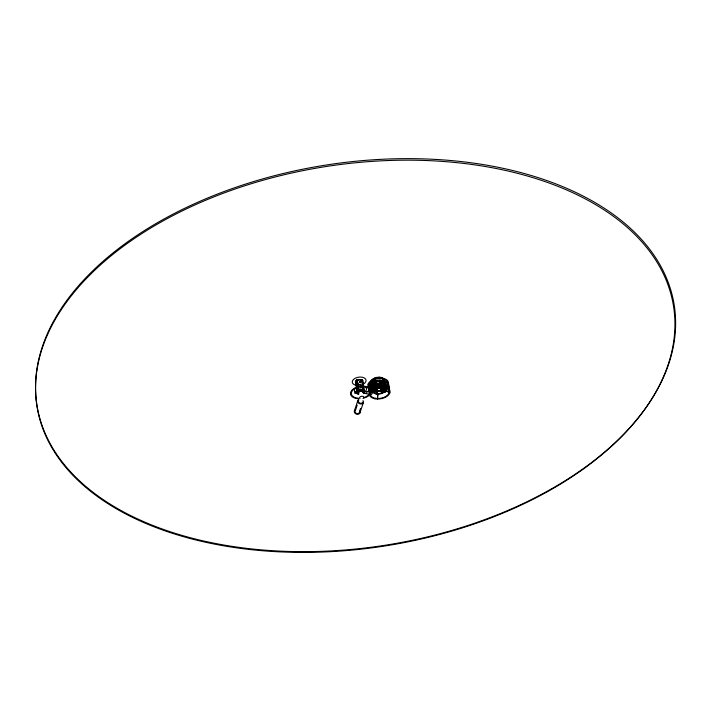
<?xml version="1.0" encoding="UTF-8"?>
<svg xmlns="http://www.w3.org/2000/svg" width="711" height="711" viewBox="0 0 711 711"><rect width="100%" height="100%" fill="white"/><g stroke="black" fill="none" stroke-linecap="round" stroke-linejoin="round"><path stroke-width="1.07" d="M376.155 390.072L376.235 388.553M376.315 389.859L376.377 388.641M376.483 386.517L376.546 385.3M376.981 388.686L377.008 388.073M377.15 394.116L377.292 391.379M377.292 394.205L377.47 390.854L375.71 380.349A3.306 1.955 -9.5 0 0 374.928 381.007L372.484 380.474L371.844 380.989A6.968 4.106 -9.5 0 0 371.026 383.416L374.653 382.811A3.288 1.937 -9.5 0 1 375.017 381.727L371.844 380.989M377.754 394.17L377.497 399.04L377.932 393.645A6.123 3.582 -9.5 0 1 373.142 390.943L372.395 391.788L376.039 391.183A3.306 1.929 -9.5 0 1 376.403 390.099L373.213 389.37A6.994 4.088 -9.5 0 0 372.395 391.788M354.371 411.091L357.731 400.782M355.518 410.247L357.206 405.092M359.499 411.545L360.521 408.452M359.926 412.887L363.392 402.462M363.828 393.085L364.192 391.965L372.715 390.561A11.954 6.994 -8.9 0 1 371.293 394.756L364.183 393.165M360.37 387.539L361.224 387.486M359.49 381.94L360.317 382.109M359.935 384.74L360.753 384.927M360.548 386.997L361.366 387.219M359.677 381.407L360.477 381.603M360.113 384.198L360.921 384.393M381.629 393.361A3.306 1.929 -9.5 0 0 382.474 390.908L380.438 380.581A2.96 1.742 -9.5 0 1 379.692 382.776L381.62 393.37L379.87 382.918A3.306 1.955 -9.5 0 0 380.661 382.251L383.896 383.611M371.933 388.988A6.986 4.097 -9.5 0 1 372.751 386.562L375.915 387.291A3.306 1.937 -9.5 0 0 375.568 388.384L371.933 388.988L372.688 388.144L375.461 387.682M371.026 383.416L371.773 382.58L374.546 382.118A3.306 1.955 -9.5 0 0 374.884 382.82L376.883 393.147A2.977 1.733 -9.5 0 1 377.63 390.961L375.71 380.349M371.48 386.197A6.977 4.097 -9.5 0 1 372.297 383.771L375.452 384.5A3.297 1.937 -9.5 0 0 375.115 385.593L371.48 386.197L372.226 385.362L374.057 385.051M358.308 393.53L357.971 393.69A3.377 1.973 -8.9 0 1 357.597 392.987L354.833 393.379A6.15 3.599 -8.9 0 1 355.482 391.361L357.997 391.859A3.377 1.973 -8.9 0 1 358.797 391.148L359.019 391.334M372.395 389.868L369.444 392.623L370.298 392.632L372.511 390.57M371.604 384.98L369.391 387.024L368.547 387.015L371.489 384.287M371.942 387.077L369 389.815L369.844 389.824L372.057 387.771M371.035 381.505L368.094 384.224L368.947 384.242L371.151 382.198M373.213 389.37L373.853 388.837A6.123 3.582 -9.5 0 1 380.447 386.313A6.123 3.582 -9.5 0 1 385.229 389.041L386.215 389.601A6.994 4.088 -9.5 0 1 385.371 392.01L382.198 391.29A3.306 1.929 -9.5 0 0 382.571 390.206L386.215 389.601M372.751 386.562L373.391 386.037A6.115 3.582 -9.5 0 1 379.976 383.513L381.176 384.198L381.363 383.664L380.163 382.98M372.297 383.771L372.937 383.247A6.106 3.591 -9.5 0 1 379.514 380.723L380.705 381.398L380.892 380.865L379.692 380.189M364.228 391.957L362.823 380.705A3.706 2.195 -8.9 0 0 362.228 379.736L361.588 380.056L363.241 390.552A3.724 2.177 -8.9 0 1 363.659 393.663M360.779 384.687L360.086 384.464M357.491 392.276L355.5 381.843L357.491 392.276A3.377 1.973 -8.9 0 0 357.829 392.987L358.202 392.828M358.371 392.979L357.731 393.299L356.922 388.055M357.837 394.001L358.477 393.681M363.357 391.254L363.996 390.934L362.228 379.736M363.525 391.414L363.863 391.246A3.324 1.946 -8.9 0 1 363.659 393.272M382.474 390.908L382.198 391.041A2.977 1.733 -9.5 0 1 381.443 393.219M360.273 381.923L359.659 381.683M361.028 388.01L360.397 387.842M360.584 385.202L359.935 384.989M360.148 382.411L359.499 382.216M382.811 391.61L381.043 381.132L383.816 380.687L384.793 381.238A6.968 4.106 -9.5 0 1 384.011 383.593M384.793 381.238L381.194 381.843A3.288 1.937 -9.5 0 1 380.794 382.927L383.949 383.664M381.549 383.922L384.287 383.469L385.264 384.02A6.977 4.097 -9.5 0 1 384.42 386.437L381.292 385.718A3.297 1.937 -9.5 0 0 381.629 384.624L385.264 384.02M384.758 386.251L381.985 386.713L382.1 387.415A3.306 1.937 -9.5 0 1 381.727 388.49L384.891 389.219A6.986 4.097 -9.5 0 0 385.735 386.802L384.758 386.251A6.115 3.582 -9.5 0 0 379.976 383.513M385.735 386.802L382.1 387.415M373.142 390.943L375.923 390.481M382.491 389.504L385.229 389.041M362.139 380.038A3.359 1.982 -8.9 0 1 362.503 380.758L362.823 380.705M363.277 392.836A3.377 1.973 -8.9 0 0 363.748 392.392L362.095 380.047L363.756 390.543A3.377 1.973 -8.9 0 1 364.121 391.246L364.485 391.201A3.724 2.177 -8.9 0 1 363.694 392.836M381.043 381.149L381.078 381.149A3.306 1.955 -9.5 0 0 380.714 380.438M389.29 390.17L389.344 390.17A10.496 6.132 -9.5 0 0 378.35 383.878A10.496 6.132 -9.5 0 0 369.507 393.281M375.799 386.597L373.391 386.037M381.611 387.797L384.029 388.348L384.891 389.219M376.261 389.388L373.853 388.837M382.083 390.588L384.5 391.139L385.371 392.01M375.337 383.807L372.937 383.247M381.14 385.015L383.558 385.566L384.42 386.437M358.646 390.446A3.377 1.973 -8.9 0 0 357.82 391.139L356.229 380.643A3.359 1.982 -8.9 0 1 357.055 379.941L357.278 380.127M379.23 377.408L380.421 378.074L380.234 378.599L379.052 377.941A6.097 3.591 -9.5 0 0 372.484 380.474M380.634 385.78L381.834 386.473L381.647 387.006L380.456 386.313M384.535 381.763L385.015 382.118M385.007 384.535L385.735 385.069M385.131 385.238L386.757 386.437M385.486 387.326L386.446 388.037M388.615 389.637L389.104 389.992M385.602 388.019L386.322 388.553M386.508 388.686L387.228 389.219M385.957 390.117L389.824 392.97L386.082 390.81M358.753 390.143L359.179 390.481L357.118 379.638A3.706 2.195 -8.9 0 0 355.909 380.572M377.63 390.961L377.443 390.819A3.306 1.929 -9.5 0 0 376.599 393.281M360.539 387.282L361.197 387.726M374.546 382.118L376.27 392.596M380.438 380.581L382.429 392.685L380.661 382.251M374.875 381.025L376.883 393.147M362.459 380.767L364.121 391.254M357.118 379.638L358.913 390.632L357.055 379.95M357.722 388.784L358.042 390.881M356.229 380.643L358.033 391.779M356.407 383.549L356.886 386.695M357.215 388.793L357.864 392.987M356.273 383.86L356.593 385.957M382.127 388.81A3.306 1.929 -9.5 0 1 381.274 391.263M376.252 391.174A3.306 1.929 -9.5 0 1 377.088 388.713M384.5 391.139A6.123 3.582 -9.5 0 1 377.923 393.645M358.38 398.196A9.661 5.652 -8.9 0 1 353.012 390.019A9.661 5.652 -8.9 0 1 368.636 388.277A9.661 5.652 -8.9 0 1 363.748 397.591M381.843 388.944A2.977 1.742 -9.5 0 1 381.087 391.121M376.537 391.041A2.977 1.742 -9.5 0 1 377.283 388.864M380.927 384.971A6.959 4.106 -9.5 0 1 370.911 382.714A6.959 4.106 -9.5 0 1 379.843 377.443A6.959 4.106 -9.5 0 1 383.122 383.673M380.883 384.695A6.959 4.106 -9.5 0 1 370.866 382.429A6.959 4.106 -9.5 0 1 379.798 377.168A6.959 4.106 -9.5 0 1 383.078 383.398M381.185 383.229A3.297 1.937 -9.5 0 1 380.341 385.691M375.328 385.593A3.297 1.937 -9.5 0 1 376.163 383.131M383.558 385.566A6.106 3.591 -9.5 0 1 382.714 386.366M380.687 387.451A6.106 3.591 -9.5 0 1 375.319 387.886M373.79 387.326A6.106 3.591 -9.5 0 1 372.226 385.362M379.514 380.723A6.106 3.591 -9.5 0 1 384.287 383.469M369.338 389.166A9.607 5.635 -9.5 0 1 378.039 381.576A9.607 5.635 -9.5 0 1 388.233 386.313M369.498 391.014A10.478 6.141 -9.5 0 1 377.817 381.087A10.478 6.141 -9.5 0 1 388.624 387.948M372.111 386.962A6.977 4.097 -9.5 0 1 377.399 380.385A6.977 4.097 -9.5 0 1 384.989 384.607A6.977 4.097 -9.5 0 1 374.448 388.259M381.372 386.144A2.968 1.742 -9.5 0 1 380.625 388.33M376.075 388.25A2.968 1.742 -9.5 0 1 375.843 387.877M375.843 387.148A2.968 1.742 -9.5 0 1 376.812 386.064M380.9 383.362A2.96 1.742 -9.5 0 1 380.154 385.549M375.612 385.46A2.96 1.742 -9.5 0 1 375.346 384.953M375.381 384.358A2.96 1.742 -9.5 0 1 376.35 383.273M381.656 386.011A3.297 1.937 -9.5 0 1 380.803 388.473M375.79 388.384A3.297 1.937 -9.5 0 1 376.634 385.922M384.029 388.348A6.115 3.582 -9.5 0 1 375.781 390.668M372.982 388.961A6.115 3.582 -9.5 0 1 372.688 388.144M370.004 392.49A9.616 5.626 -9.5 0 1 378.901 384.322A9.616 5.626 -9.5 0 1 388.499 390.161M372.28 389.388A6.986 4.097 -9.5 0 1 375.55 383.851A6.986 4.097 -9.5 0 1 384.527 384.304A6.986 4.097 -9.5 0 1 383.06 389.93M381.212 390.766A6.986 4.097 -9.5 0 1 374.35 390.863M383.087 382.794A6.097 3.591 -9.5 0 1 382.242 383.593M380.669 384.5A6.097 3.591 -9.5 0 1 373.017 384.358M371.933 383.131A6.097 3.591 -9.5 0 1 371.773 382.58M379.043 377.941A6.097 3.591 -9.5 0 1 383.816 380.687M369.107 386.908A9.59 5.635 -9.5 0 1 377.106 378.856A9.59 5.635 -9.5 0 1 387.753 383.531M368.609 387.699A10.461 6.15 -9.5 0 1 376.954 378.359A10.461 6.15 -9.5 0 1 388.535 384.038M375.061 382.571A2.96 1.742 -9.5 0 1 375.897 380.492M356.104 382.331A3.359 1.982 -8.9 0 1 355.873 381.789M356.575 382.331A2.933 1.733 -8.9 0 1 358.655 379.603A2.933 1.733 -8.9 0 1 362.05 381.203M358.637 393.156A2.951 1.724 -8.9 0 1 358.753 390.73A2.951 1.724 -8.9 0 1 362.814 390.295A2.951 1.724 -8.9 0 1 363.01 392.685M362.414 381.976A3.706 2.195 -8.9 0 1 362.263 382.154M355.811 382.518A3.706 2.195 -8.9 0 1 355.5 381.843M358.824 393.823A3.724 2.177 -8.9 0 1 358.166 390.49A3.724 2.177 -8.9 0 1 363.89 390.232L363.241 390.552A3.724 2.177 -8.9 0 0 358.033 391.379A3.724 2.177 -8.9 0 0 358.673 394.445M357.393 380.794A2.106 1.244 -8.9 0 1 359.499 380.003A2.106 1.244 -8.9 0 1 361.197 380.785M358.717 392.09A2.115 1.235 -8.9 0 1 360.619 390.543A2.115 1.235 -8.9 0 1 362.894 391.45M363.01 400.666A2.951 2.302 18.2 0 1 362.175 403.768A2.951 2.302 18.2 0 1 358.22 402.719A2.951 2.302 18.2 0 1 358.779 399.555M358.726 393.876A2.986 1.751 -8.9 0 1 358.646 391.574A2.986 1.751 -8.9 0 1 362.494 390.819A2.986 1.751 -8.9 0 1 363.614 392.916M359.739 411.198A2.924 2.293 18.2 0 1 358.682 414.095A2.924 2.293 18.2 0 1 354.905 413.1A2.924 2.293 18.2 0 1 355.189 409.998M362.61 402.124A2.115 1.653 18.2 0 1 359.944 403.155A2.115 1.653 18.2 0 1 358.691 400.666M358.833 392.552A2.115 1.235 -8.9 0 1 361.232 391.201A2.115 1.235 -8.9 0 1 362.974 392.508M359.099 412.727A2.097 1.644 18.2 0 1 356.655 413.491A2.097 1.644 18.2 0 1 355.136 411.429M360.042 398.453A2.124 1.235 -8.9 0 1 360.415 396.667A2.124 1.235 -8.9 0 1 363.374 396.587A2.124 1.235 -8.9 0 1 362.992 398.373M356.407 385.362A6.986 4.133 -8.9 0 1 353.447 379.478A6.986 4.133 -8.9 0 1 364.103 377.834A6.986 4.133 -8.9 0 1 362.992 384.34M367 391.565A6.15 3.599 -8.9 0 1 366.325 393.583M358.042 393.227A6.141 3.599 -8.9 0 1 355.296 388.259A6.141 3.599 -8.9 0 1 364.396 386.464A6.141 3.599 -8.9 0 1 364.53 391.948M358.868 398.738A10.541 6.168 -8.9 0 1 352.016 390.072A10.541 6.168 -8.9 0 1 369.187 387.788A10.541 6.168 -8.9 0 1 364.005 398.053M361.988 385.7L362.85 385.886L361.988 385.673M361.855 385.433L361.677 385.966L362.814 386.66L362.992 386.126L361.855 385.433M375.408 398.302A9.634 5.617 -9.5 0 0 389.175 391.37A9.634 5.617 -9.5 0 0 374.359 388.624A9.634 5.617 -9.5 0 0 375.408 398.302M375.017 398.8A10.505 6.123 -9.5 0 0 390.046 391.237A10.505 6.123 -9.5 0 0 373.888 388.242A10.505 6.123 -9.5 0 0 375.017 398.8M376.119 394.01A6.994 4.088 -9.5 0 0 386.1 388.953A6.994 4.088 -9.5 0 0 375.337 386.962A6.994 4.088 -9.5 0 0 376.119 394.01M206.466 541.622A322.536 192.388 -8.9 0 0 675.379 315.586A322.536 192.388 -8.9 0 0 184.922 208.199A322.536 192.388 -8.9 0 0 206.466 541.622M206.394 542.422A322.19 191.988 -8.9 0 0 674.695 316.75A322.19 191.988 -8.9 0 0 184.638 209.736A322.19 191.988 -8.9 0 0 206.394 542.422"/></g></svg>
